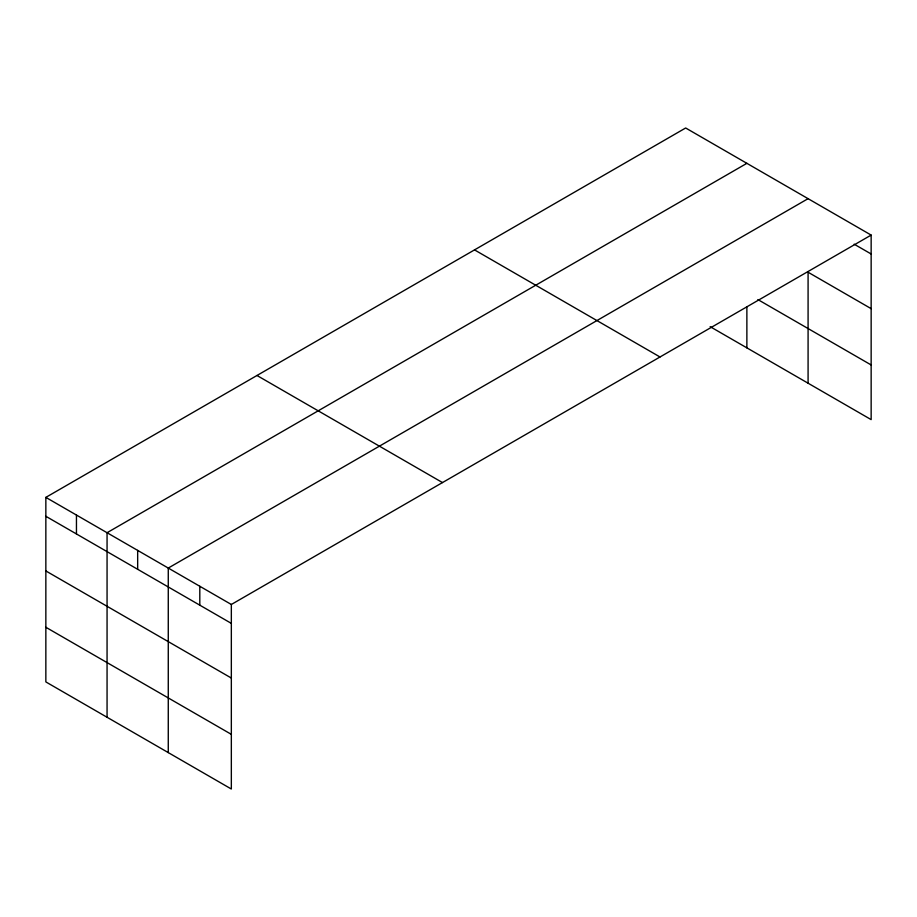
<?xml version="1.0" encoding="UTF-8"?>
<svg xmlns="http://www.w3.org/2000/svg" width="917" height="917" viewBox="0 0 917 917"><rect width="100%" height="100%" fill="white"/><g stroke="black" fill="none" stroke-linecap="round" stroke-linejoin="round"><path stroke-width="1.38" d="M45.85 497.381L231.336 604.475L231.336 789.01L45.85 681.916L45.85 497.381L685.664 127.99L871.15 235.084L871.15 419.619L710.148 326.658M746.874 163.329L107.06 532.72L107.06 717.254M808.083 198.668L168.27 568.059L168.27 752.593M231.336 604.475L871.15 235.084M854.174 244.186L871.15 253.986M871.15 308.651L808.083 272.234L808.083 383.203M757.889 299.572L871.15 364.955M474.525 249.894L660.011 356.988M256.989 375.489L442.475 482.571M45.85 516.294L231.336 623.377M45.85 570.947L231.336 678.041M45.85 627.262L231.336 734.345M746.874 306.874L746.874 347.864M199.803 586.272L199.803 605.174M137.665 550.395L137.665 569.297M76.455 515.056L76.455 533.958"/></g></svg>
